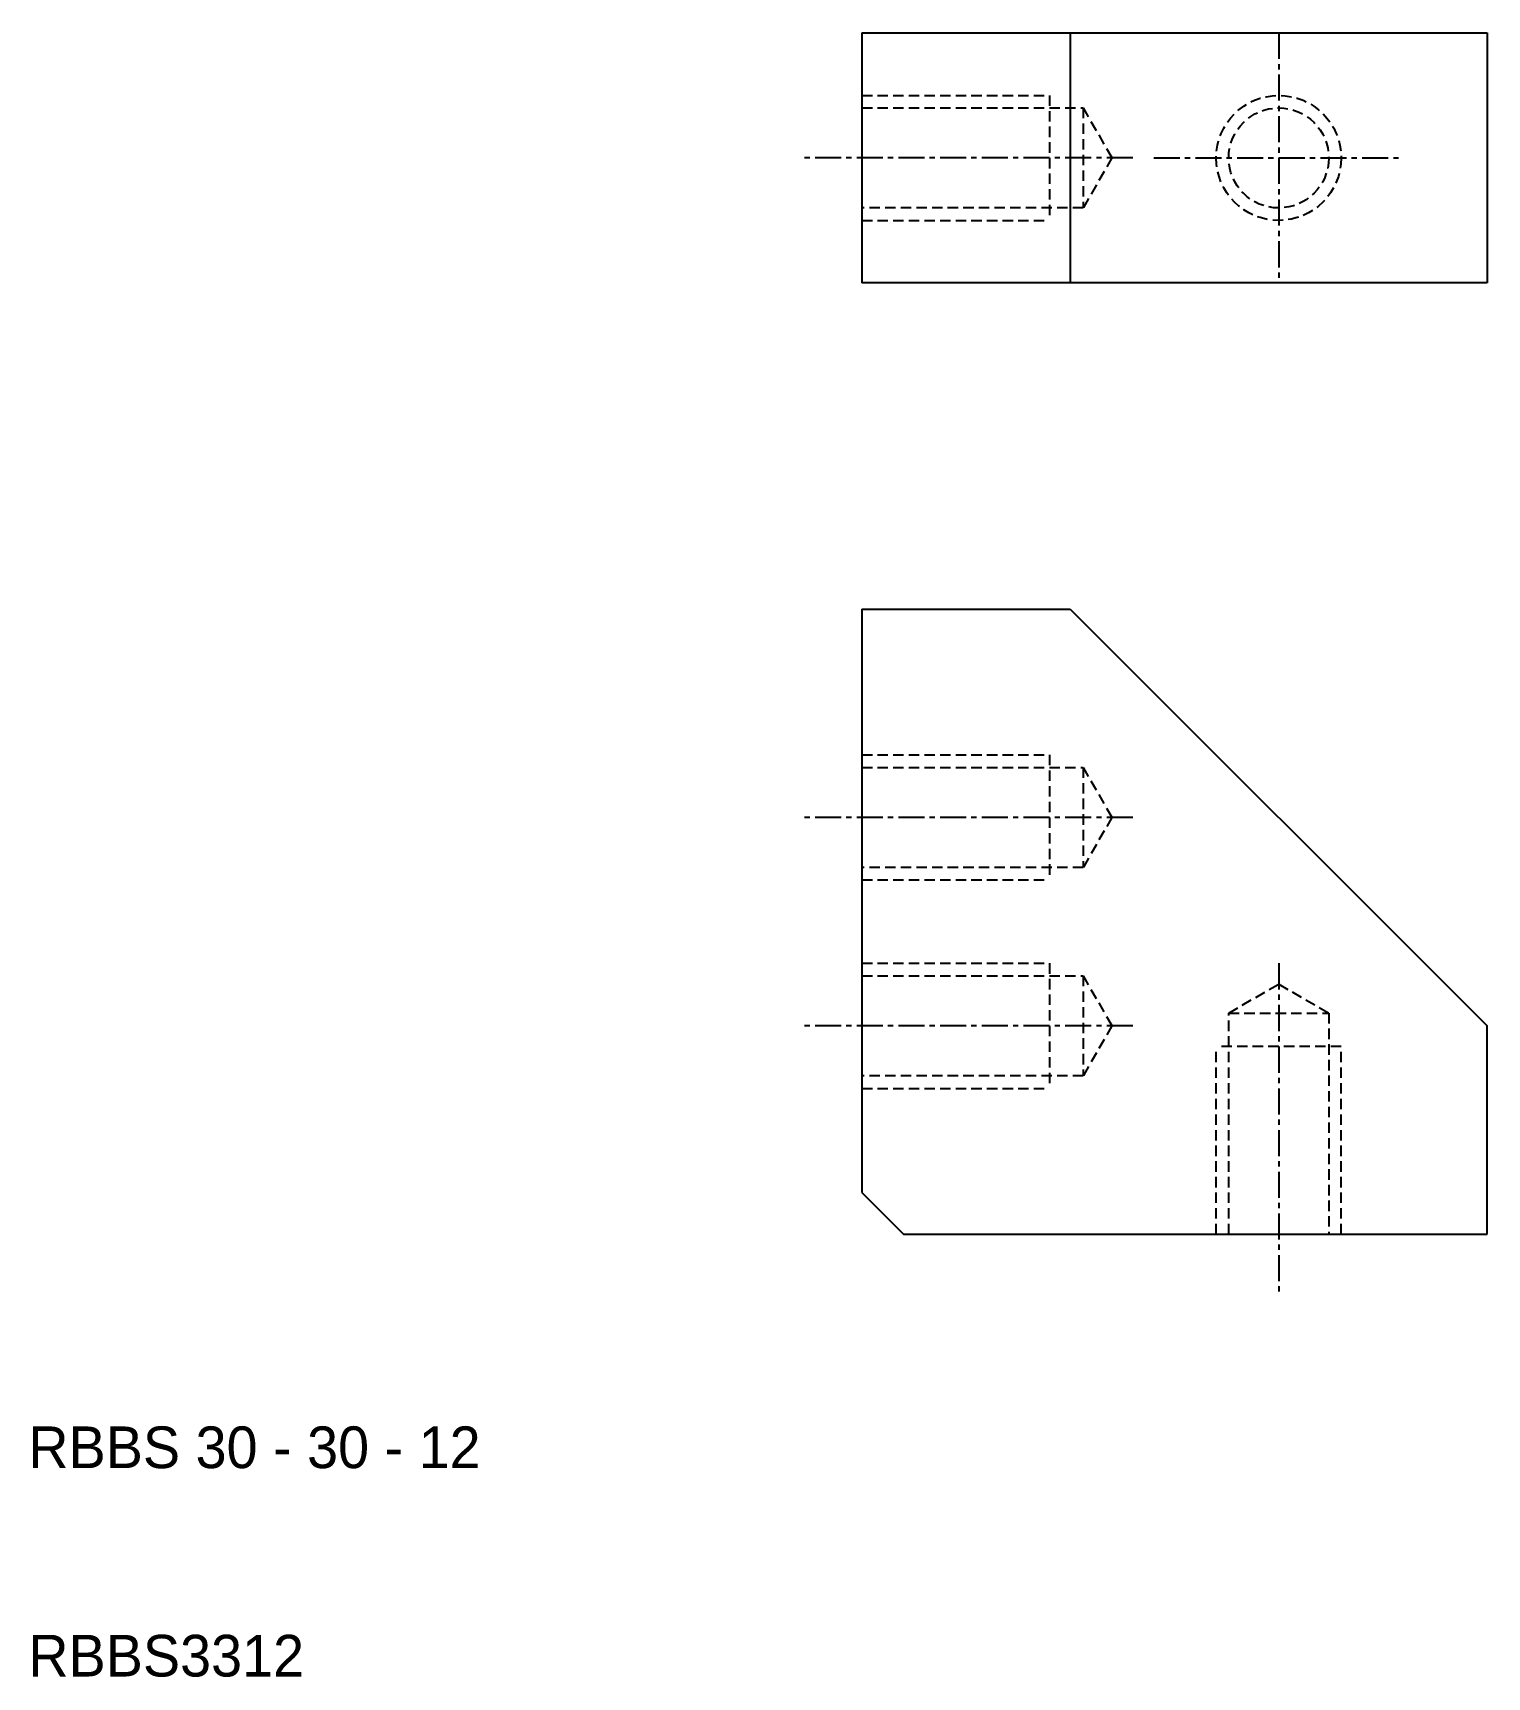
# Model space of a CAD drawing. Extents: x 9.2 to 79, y 8 to 86.9.
import ezdxf

# ---------------------------------------------------------------- set-up
doc = ezdxf.new("R2010")
doc.units = 0
doc.linetypes.add('CENTER', pattern=[2, 1.25, -0.25, 0.25, -0.25])
doc.linetypes.add('DASHED', pattern=[0.75, 0.5, -0.25])
doc.layers.get('0').update_dxf_attribs({"linetype": 'CONTINUOUS'})
doc.layers.add('CENTER', color=1, linetype='CENTER')

msp = doc.modelspace()

# ---------------------------------------------------------------- linework, layer by layer
at = {"color": 7, "linetype": 'CONTINUOUS'}
for p, q in [((49, 86.868), (79, 86.868)), ((49, 86.868), (49, 74.868)), ((59, 86.868), (59, 74.868)), ((79, 86.868), (79, 74.868)), ((79, 74.868), (49, 74.868)), ((49, 59.223), (49, 31.223)), ((49, 59.223), (59, 59.223)), ((59, 59.223), (79, 39.223)), ((79, 29.223), (79, 39.223)), ((49, 31.223), (51, 29.223)), ((51, 29.223), (79, 29.223))]:
    msp.add_line(p, q, dxfattribs=at)
at = {"color": 3, "linetype": 'DASHED'}
for p, q in [((49, 83.868), (58, 83.868)), ((58, 83.868), (58, 77.868)), ((49, 83.268), (59.614, 83.268)), ((59.614, 83.268), (59.614, 78.468)), ((59.614, 83.268), (61, 80.868)), ((61, 80.868), (59.614, 78.468)), ((59.614, 78.468), (49, 78.468)), ((49, 77.868), (58, 77.868)), ((49, 52.223), (58, 52.223)), ((58, 52.223), (58, 46.223)), ((49, 51.623), (59.614, 51.623)), ((59.614, 51.623), (59.614, 46.823)), ((59.614, 51.623), (61, 49.223)), ((61, 49.223), (59.614, 46.823)), ((59.614, 46.823), (49, 46.823)), ((49, 46.223), (58, 46.223)), ((49, 42.223), (58, 42.223)), ((58, 42.223), (58, 36.223)), ((49, 41.623), (59.614, 41.623)), ((59.614, 41.623), (59.614, 36.823)), ((59.614, 41.623), (61, 39.223)), ((66.6, 39.837), (69, 41.223)), ((69, 41.223), (71.4, 39.837)), ((66.6, 29.223), (66.6, 39.837)), ((66.6, 39.837), (71.4, 39.837)), ((71.4, 39.837), (71.4, 29.223)), ((61, 39.223), (59.614, 36.823)), ((66, 29.223), (66, 38.223)), ((72, 38.223), (66, 38.223)), ((72, 29.223), (72, 38.223)), ((59.614, 36.823), (49, 36.823)), ((49, 36.223), (58, 36.223))]:
    msp.add_line(p, q, dxfattribs=at)
for radius in [3, 2.4]:
    msp.add_circle((69, 80.868), radius, dxfattribs=at)
at = {"layer": 'CENTER', "color": 1, "linetype": 'CENTER'}
for p, q in [((69, 86.868), (69, 74.868)), ((62, 80.868), (46, 80.868)), ((63, 80.868), (75, 80.868)), ((62, 49.223), (46, 49.223)), ((69, 42.223), (69, 26.223)), ((62, 39.223), (46, 39.223))]:
    msp.add_line(p, q, dxfattribs=at)

# ---------------------------------------------------------------- texts
at = {"color": 7, "linetype": 'CONTINUOUS'}
for s, p in [('RBBS 30 - 30 - 12', (9, 18)), ('RBBS3312', (9, 8))]:
    msp.add_text(s, height=2, dxfattribs=at).set_placement(p)

doc.saveas('drawing.dxf')
